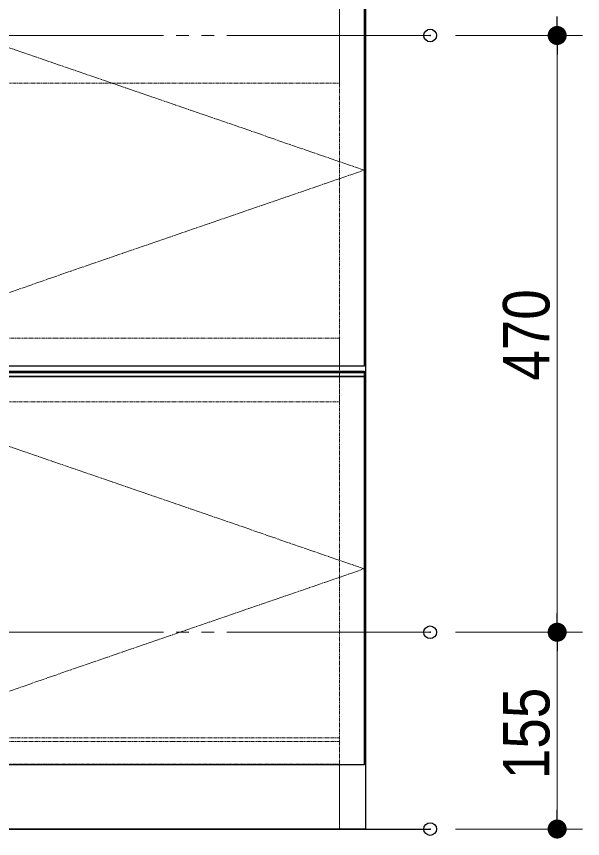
# Model space of a CAD drawing. Units: millimetres, scale not verified. Extents: x -6062 to 6062, y -3045 to 3045.
# Drawn here: x -1893 to -1448, y -2078 to -1430 of the extents above; entities that cross this region are included whole.
import ezdxf
from ezdxf.enums import TextEntityAlignment as Align

# ---------------------------------------------------------------- set-up
doc = ezdxf.new("R2010")
doc.units = ezdxf.units.MM
doc.header["$LTSCALE"] = 20
doc.header["$PDMODE"] = 32
doc.header["$PDSIZE"] = 10
doc.linetypes.add('USER2', pattern=[1.11, 0.71, -0.4])
doc.linetypes.add('USER3', pattern=[10.5, 8, -0.5, 0.5, -0.5, 0.5, -0.5])
for name, color, linetype, lineweight in [('0-2_5ボウル・キャビネット', 7, 'Continuous', 15), ('0-3_2寸法-1', 7, 'Continuous', 15), ('0-4_0', 7, 'Continuous', 25), ('0-6_2寸法-2', 7, 'Continuous', 15)]:
    doc.layers.add(name, color=color, linetype=linetype, lineweight=lineweight)
doc.layers.add('0-5_Defpoints', color=7, linetype='Continuous')
doc.styles.add('ＭＳ Ｐゴシック', font='')
doc.styles.get('ＭＳ Ｐゴシック').set_extended_font_data('MS PGothic')

# ---------------------------------------------------------------- blocks, each defined once
blk = doc.blocks.new('_Dot')
at = {"layer": '0-4_0'}
blk.add_line((-10, 0), (-20, 0), dxfattribs=at)
for points in [[(0, 0), (-5.36, 8.44), (-4.26, 9.05)], [(0, 0), (-4.26, 9.05), (-3.09, 9.51)], [(0, 0), (-3.09, 9.51), (-1.87, 9.82)], [(0, 0), (-1.87, 9.82), (-0.63, 9.98)], [(0, 0), (-0.63, 9.98), (0.63, 9.98)], [(0, 0), (0.63, 9.98), (1.87, 9.82)], [(0, 0), (1.87, 9.82), (3.09, 9.51)], [(0, 0), (3.09, 9.51), (4.26, 9.05)], [(0, 0), (4.26, 9.05), (5.36, 8.44)], [(0, 0), (-10, 0), (-9.92, 1.25)], [(0, 0), (-9.92, -1.25), (-10, 0)], [(0, 0), (-9.92, 1.25), (-9.69, 2.49)], [(0, 0), (-9.69, -2.49), (-9.92, -1.25)], [(0, 0), (-9.69, 2.49), (-9.3, 3.68)], [(0, 0), (-9.3, -3.68), (-9.69, -2.49)], [(0, 0), (-9.3, 3.68), (-8.76, 4.82)], [(0, 0), (-8.76, -4.82), (-9.3, -3.68)], [(0, 0), (-8.76, 4.82), (-8.09, 5.88)], [(0, 0), (-8.09, -5.88), (-8.76, -4.82)], [(0, 0), (-8.09, 5.88), (-7.29, 6.85)], [(0, 0), (-7.29, -6.85), (-8.09, -5.88)], [(0, 0), (-7.29, 6.85), (-6.37, 7.71)], [(0, 0), (-6.37, -7.71), (-7.29, -6.85)], [(0, 0), (-6.37, 7.71), (-5.36, 8.44)], [(0, 0), (-5.36, -8.44), (-6.37, -7.71)], [(0, 0), (-4.26, -9.05), (-5.36, -8.44)], [(0, 0), (-3.09, -9.51), (-4.26, -9.05)], [(0, 0), (-1.87, -9.82), (-3.09, -9.51)], [(0, 0), (-0.63, -9.98), (-1.87, -9.82)], [(0, 0), (0.63, -9.98), (-0.63, -9.98)], [(0, 0), (5.36, 8.44), (6.37, 7.71)], [(0, 0), (6.37, 7.71), (7.29, 6.85)], [(0, 0), (7.29, 6.85), (8.09, 5.88)], [(0, 0), (8.09, 5.88), (8.76, 4.82)], [(0, 0), (8.76, 4.82), (9.3, 3.68)], [(0, 0), (9.3, 3.68), (9.69, 2.49)], [(0, 0), (9.69, 2.49), (9.92, 1.25)], [(0, 0), (9.92, 1.25), (10, 0)], [(0, 0), (1.87, -9.82), (0.63, -9.98)], [(0, 0), (3.09, -9.51), (1.87, -9.82)], [(0, 0), (4.26, -9.05), (3.09, -9.51)], [(0, 0), (5.36, -8.44), (4.26, -9.05)], [(0, 0), (6.37, -7.71), (5.36, -8.44)], [(0, 0), (7.29, -6.85), (6.37, -7.71)], [(0, 0), (8.09, -5.88), (7.29, -6.85)], [(0, 0), (8.76, -4.82), (8.09, -5.88)], [(0, 0), (9.3, -3.68), (8.76, -4.82)], [(0, 0), (9.69, -2.49), (9.3, -3.68)], [(0, 0), (9.92, -1.25), (9.69, -2.49)], [(0, 0), (10, 0), (9.92, -1.25)]]:
    blk.add_solid(points, dxfattribs=at)
blk = doc.blocks.new('グループ-29')
at = {"layer": '0-2_5ボウル・キャビネット', "linetype": 'USER2'}
for p, q in [((-14170, -34110), (-14170, -27880)), ((2970, -34110), (2970, -27880))]:
    blk.add_line(p, q, dxfattribs=at)
at = {"layer": '0-2_5ボウル・キャビネット'}
for p, q in [((-14170, -34110), (-14170, -34160)), ((2970, -34110), (2970, -34160))]:
    blk.add_line(p, q, dxfattribs=at)
blk = doc.blocks.new('グループ-30')
at = {"layer": '0-2_5ボウル・キャビネット', "linetype": 'USER2'}
for p, q in [((-14170, -40020), (2970, -40020)), ((2970, -40380), (-14170, -40380))]:
    blk.add_line(p, q, dxfattribs=at)
blk = doc.blocks.new('グループ-31')
at = {"layer": '0-2_5ボウル・キャビネット', "linetype": 'USER2'}
for p, q in [((-14170, -40390), (-14170, -34160)), ((2970, -40390), (2970, -34160)), ((-14170, -39962), (2970, -39962))]:
    blk.add_line(p, q, dxfattribs=at)
at = {"layer": '0-2_5ボウル・キャビネット'}
for p, q in [((-14170, -40390), (-14170, -41400)), ((2970, -40390), (2970, -41400))]:
    blk.add_line(p, q, dxfattribs=at)
blk.add_blockref('グループ-30', (0, 0), dxfattribs=at)
blk = doc.blocks.new('グループ-32')
at = {"layer": '0-2_5ボウル・キャビネット', "lineweight": 30}
blk.add_line((-14560, -34210), (3360, -34210), dxfattribs=at)
for points in [[(-14560, -34190), (3360, -34190), (3360, -34270), (-14560, -34270)], [(-14560, -34270), (3360, -34270), (3360, -40390), (-14560, -40390)]]:
    blk.add_lwpolyline(points, close=True, dxfattribs=at)
at = {"layer": '0-2_5ボウル・キャビネット', "linetype": 'USER3'}
blk.add_lwpolyline([(3360, -37300), (-5600, -34210), (-14560, -37300), (-5600, -40390)], close=True, dxfattribs=at)
blk = doc.blocks.new('グループ-33')
at = {"layer": '0-2_5ボウル・キャビネット', "lineweight": 30}
blk.add_line((-14560, -27930), (3360, -27930), dxfattribs=at)
for points in [[(-14560, -27910), (3360, -27910), (3360, -27990), (-14560, -27990)], [(-14560, -27990), (3360, -27990), (3360, -34110), (-14560, -34110)]]:
    blk.add_lwpolyline(points, close=True, dxfattribs=at)
at = {"layer": '0-2_5ボウル・キャビネット', "linetype": 'USER3'}
blk.add_lwpolyline([(3360, -31020), (-5600, -27930), (-14560, -31020), (-5600, -34110)], close=True, dxfattribs=at)
blk = doc.blocks.new('グループ-34')
at = {"layer": '0-2_5ボウル・キャビネット', "lineweight": 30}
blk.add_lwpolyline([(-14580, -27750), (3380, -27750), (3380, -41400), (-14580, -41400)], close=True, dxfattribs=at)
at = {"layer": '0-2_5ボウル・キャビネット', "linetype": 'USER2'}
for points in [[(-14170, -28160), (2970, -28160), (2970, -29650), (-14170, -29650)], [(-14170, -33670), (2970, -33670), (2970, -34670), (-14170, -34670)]]:
    blk.add_lwpolyline(points, close=True, dxfattribs=at)
at = {"layer": '0-2_5ボウル・キャビネット'}
for name in ['グループ-33', 'グループ-29', 'グループ-31', 'グループ-32']:
    blk.add_blockref(name, (0, 0), dxfattribs=at)

msp = doc.modelspace()

# ---------------------------------------------------------------- linework, layer by layer
at = {"layer": '0-2_5ボウル・キャビネット', "linetype": 'USER3'}
for p, q in [((-1567.5, -1445), (-2567.5, -1445)), ((-1567.5, -1915), (-2567.5, -1915))]:
    msp.add_line(p, q, dxfattribs=at)
at = {"layer": '0-2_5ボウル・キャビネット', "lineweight": 30}
msp.add_line((-2567.5, -2070), (-1567.5, -2070), dxfattribs=at)
at = {"layer": '0-3_2寸法-1'}
for p, q in [((-1547.5, -1445), (-1447.5, -1445)), ((-1467.5, -1899.99), (-1467.5, -1460.01)), ((-1547.5, -1915), (-1447.5, -1915)), ((-1547.5, -1915), (-1447.5, -1915)), ((-1467.5, -1930.01), (-1467.5, -2054.99)), ((-1547.5, -2070), (-1447.5, -2070))]:
    msp.add_line(p, q, dxfattribs=at)
at = {"layer": '0-5_Defpoints'}
for p in [(-1567.5, -1445), (-1467.5, -1445), (-1567.5, -1915), (-1567.5, -2070), (-1467.5, -2070)]:
    msp.add_point(p, dxfattribs=at)
at = {"layer": '0-6_2寸法-2'}
for p, q in [((-1547.5, -1445), (-1447.5, -1445)), ((-1467.5, -1915), (-1467.5, -1445)), ((-1547.5, -1915), (-1447.5, -1915)), ((-1467.5, -1930.01), (-1467.5, -1945.01))]:
    msp.add_line(p, q, dxfattribs=at)

# ---------------------------------------------------------------- block references
at = {"layer": '0-2_5ボウル・キャビネット', "xscale": 0.05, "yscale": 0.05}
msp.add_blockref('グループ-34', (-1787.5, 0), dxfattribs=at)
at = {"layer": '0-3_2寸法-1', "xscale": 0.7503418, "yscale": 0.7503418}
for p, rotation in [((-1467.5, -1445), 90), ((-1467.5, -1915), 270), ((-1467.5, -1915), 90), ((-1467.5, -2070), 270)]:
    msp.add_blockref('_Dot', p, dxfattribs=dict(at, rotation=rotation))
at = {"layer": '0-6_2寸法-2', "xscale": 0.7503418, "yscale": 0.7503418}
for p, rotation in [((-1467.5, -1445), 270), ((-1467.5, -1915), 90)]:
    msp.add_blockref('_Dot', p, dxfattribs=dict(at, rotation=rotation))

# ---------------------------------------------------------------- texts
at = {"layer": '0-3_2寸法-1', "style": 'ＭＳ Ｐゴシック', "width": 0.9}
for s, p in [('470', (-1462.54, -1716.89)), ('155', (-1462.54, -2030.72))]:
    msp.add_text(s, height=36.66, rotation=90, dxfattribs=at).set_placement(p, align=Align.BOTTOM_LEFT)

doc.saveas('drawing.dxf')
